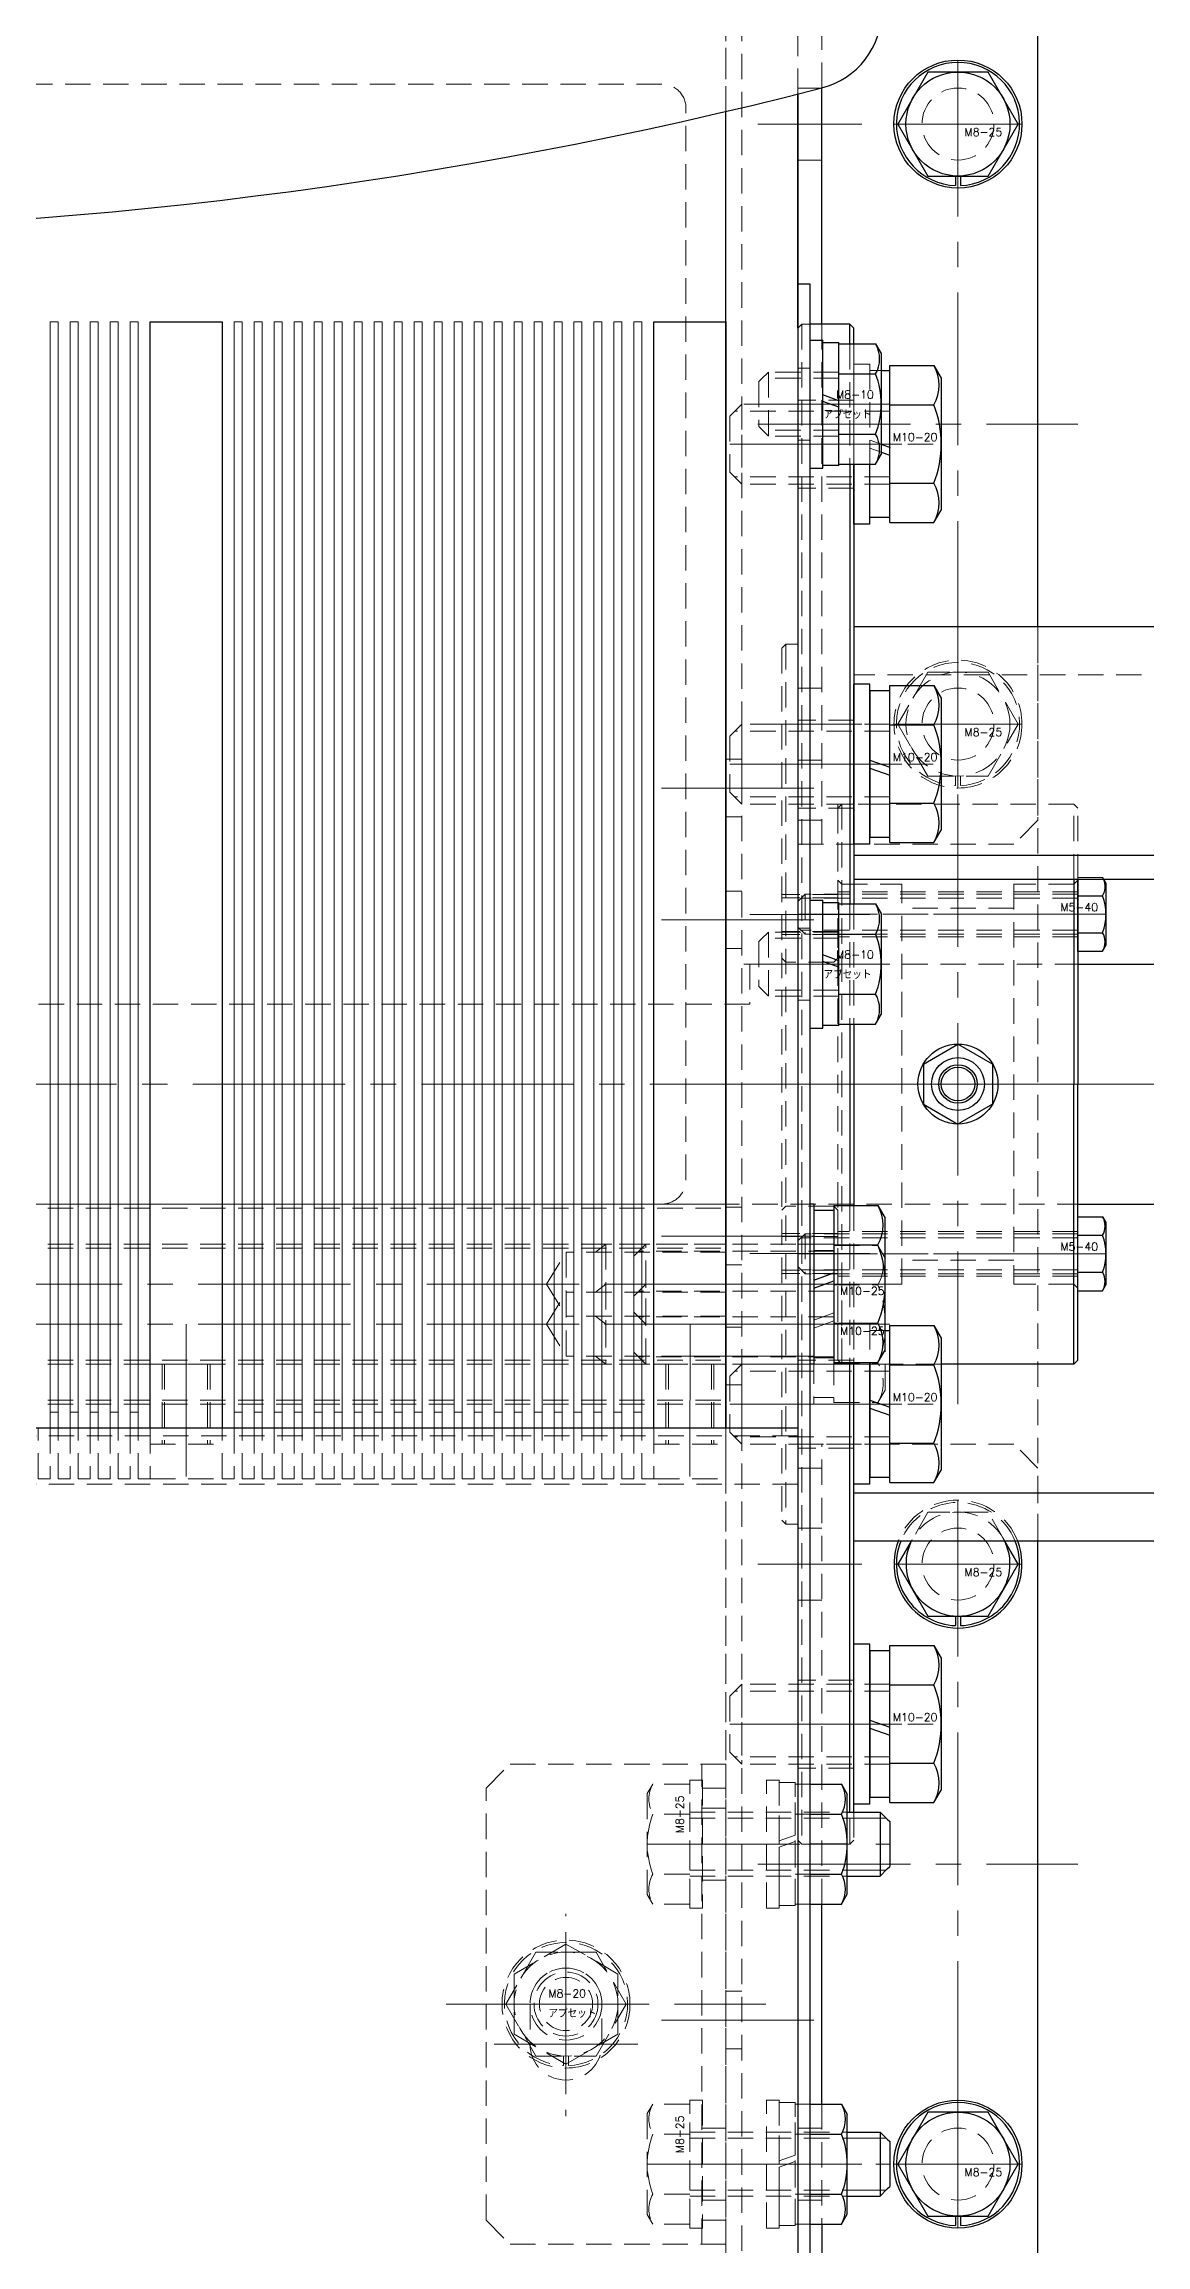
# Model space of a CAD drawing. Header units: millimetres. Extents: x 0 to 10987, y 0 to 7892.
# Drawn here: x 1498.6 to 1636.4, y 5698.7 to 5973.8 of the extents above; entities that cross this region are included whole.
import ezdxf

# ---------------------------------------------------------------- set-up
doc = ezdxf.new("R2010")
doc.units = ezdxf.units.MM
doc.linetypes.add('CENTER2', pattern=[28.575, 19.05, -3.175, 3.175, -3.175])
doc.linetypes.add('HIDDEN2', pattern=[4.7625, 3.175, -1.5875])
for name, color, linetype, lineweight in [('01_外形線', 7, 'Continuous', 25), ('02_細線', 5, 'Continuous', 13), ('03_かくれ線', 6, 'HIDDEN2', 13), ('04_中心線', 1, 'CENTER2', 9)]:
    doc.layers.add(name, color=color, linetype=linetype, lineweight=lineweight)
doc.styles.add('KSS_TXT', font='txt.shx', dxfattribs={"bigfont": 'extfont2.shx'})

msp = doc.modelspace()

# ---------------------------------------------------------------- linework, layer by layer
for p, q in [((1592.892, 5967.591), (1592.892, 5800.837)), ((1583.892, 5800.837), (1583.892, 5965.407))]:
    msp.add_line(p, q)
for centre, radius, start, end in [((1593.392, 5978.036), 10, 284.41177, 0), ((1453.392, 6522.835), 572.5, 255.58823, 284.41177)]:
    msp.add_arc(centre, radius, start, end)
at = {"layer": '01_外形線'}
for p, q in [((1622.892, 5900.988), (1622.892, 5975.835)), ((1609.139, 5970.335), (1605.387, 5963.835)), ((1616.645, 5970.335), (1609.139, 5970.335)), ((1620.398, 5963.835), (1616.645, 5970.335)), ((1592.892, 5938.338), (1592.892, 5967.591)), ((1595.892, 5938.838), (1595.892, 5968.335)), ((1605.387, 5963.835), (1609.139, 5957.335)), ((1616.645, 5957.335), (1620.398, 5963.835)), ((1609.139, 5957.335), (1616.645, 5957.335)), ((1612.592, 5957.335), (1612.592, 5956.141)), ((1613.192, 5957.335), (1613.192, 5956.141)), ((1592.892, 5943.841), (1592.892, 5610.291)), ((1592.892, 5943.841), (1594.392, 5943.841)), ((1594.392, 5943.841), (1594.392, 5610.291)), ((1599.392, 5938.838), (1594.392, 5938.838)), ((1599.892, 5938.338), (1599.392, 5938.838)), ((1599.392, 5936.343), (1599.392, 5938.838)), ((1599.892, 5936.343), (1599.892, 5938.338)), ((1594.392, 5936.838), (1594.392, 5920.838)), ((1594.392, 5936.838), (1595.992, 5936.838)), ((1595.992, 5920.838), (1595.992, 5936.838)), ((1595.992, 5929.966), (1595.992, 5936.538)), ((1595.992, 5936.538), (1597.992, 5936.538)), ((1597.992, 5929.238), (1597.992, 5936.538)), ((1597.992, 5921.332), (1597.992, 5936.343)), ((1597.992, 5936.343), (1602.596, 5936.343)), ((1602.596, 5936.343), (1603.292, 5935.138)), ((1603.292, 5935.138), (1603.292, 5922.538)), ((1597.992, 5932.59), (1602.596, 5932.59)), ((1603.292, 5933.038), (1604.392, 5933.038)), ((1604.392, 5933.653), (1609.889, 5933.653)), ((1604.392, 5914.023), (1604.392, 5933.653)), ((1609.889, 5933.653), (1610.792, 5932.088)), ((1610.792, 5932.088), (1610.792, 5915.588)), ((1597.992, 5929.238), (1595.992, 5929.966)), ((1595.992, 5921.138), (1595.992, 5929.166)), ((1597.992, 5928.438), (1595.992, 5929.166)), ((1604.392, 5928.745), (1609.889, 5928.745)), ((1597.992, 5921.138), (1597.992, 5928.438)), ((1597.992, 5925.085), (1602.596, 5925.085)), ((1603.292, 5923.828), (1604.418, 5923.418)), ((1594.392, 5920.838), (1595.992, 5920.838)), ((1597.992, 5921.138), (1595.992, 5921.138)), ((1597.992, 5921.332), (1602.596, 5921.332)), ((1599.392, 5921.332), (1599.392, 5866.343)), ((1599.892, 5921.332), (1599.892, 5866.343)), ((1599.892, 5913.838), (1599.892, 5921.332)), ((1601.892, 5913.838), (1601.892, 5921.332)), ((1602.596, 5921.332), (1603.292, 5922.538)), ((1603.292, 5922.828), (1604.392, 5922.428)), ((1604.392, 5918.93), (1609.889, 5918.93)), ((1609.889, 5914.023), (1610.792, 5915.588)), ((1601.892, 5913.838), (1599.892, 5913.838)), ((1604.392, 5914.638), (1601.892, 5914.638)), ((1604.392, 5914.023), (1609.889, 5914.023)), ((1599.892, 5900.988), (1599.892, 5866.343)), ((1654.892, 5900.988), (1599.892, 5900.988)), ((1599.892, 5873.838), (1599.892, 5893.838)), ((1601.892, 5893.838), (1599.892, 5893.838)), ((1601.892, 5873.838), (1601.892, 5893.838)), ((1601.892, 5893.038), (1604.392, 5893.038)), ((1601.892, 5893.038), (1601.892, 5874.638)), ((1604.392, 5893.653), (1609.889, 5893.653)), ((1604.392, 5874.023), (1604.392, 5893.653)), ((1609.889, 5893.653), (1610.792, 5892.088)), ((1610.792, 5892.088), (1610.792, 5875.588)), ((1604.392, 5888.745), (1609.889, 5888.745)), ((1601.892, 5884.338), (1604.392, 5883.428)), ((1601.892, 5883.338), (1604.392, 5882.428)), ((1604.392, 5878.93), (1609.889, 5878.93)), ((1601.892, 5873.838), (1599.892, 5873.838)), ((1604.392, 5874.638), (1601.892, 5874.638)), ((1604.392, 5874.023), (1609.889, 5874.023)), ((1609.889, 5874.023), (1610.792, 5875.588)), ((1654.892, 5872.413), (1599.892, 5872.413)), ((1654.892, 5869.413), (1599.892, 5869.413)), ((1627.392, 5869.413), (1627.392, 5843.838)), ((1627.892, 5869.413), (1627.892, 5843.838)), ((1627.892, 5860.432), (1627.892, 5869.413)), ((1631.125, 5869.413), (1631.392, 5868.951)), ((1631.392, 5868.951), (1631.392, 5861.151)), ((1594.392, 5866.838), (1594.392, 5850.838)), ((1594.392, 5866.838), (1595.992, 5866.838)), ((1595.992, 5850.838), (1595.992, 5866.838)), ((1595.992, 5859.966), (1595.992, 5866.538)), ((1595.992, 5866.538), (1597.992, 5866.538)), ((1597.992, 5859.238), (1597.992, 5866.538)), ((1597.992, 5851.332), (1597.992, 5866.343)), ((1597.992, 5866.343), (1602.596, 5866.343)), ((1602.596, 5866.343), (1603.292, 5865.138)), ((1627.892, 5867.36), (1630.977, 5867.36)), ((1603.292, 5865.138), (1603.292, 5852.538)), ((1627.892, 5862.741), (1630.977, 5862.741)), ((1597.992, 5859.238), (1595.992, 5859.966)), ((1597.992, 5862.59), (1602.596, 5862.59)), ((1627.892, 5860.432), (1630.977, 5860.432)), ((1630.977, 5860.432), (1631.392, 5861.151)), ((1595.992, 5851.138), (1595.992, 5859.166)), ((1597.992, 5858.438), (1595.992, 5859.166)), ((1597.992, 5851.138), (1597.992, 5858.438)), ((1627.892, 5858.838), (1639.892, 5858.838)), ((1597.992, 5855.085), (1602.596, 5855.085)), ((1602.596, 5851.332), (1603.292, 5852.538)), ((1594.392, 5850.838), (1595.992, 5850.838)), ((1597.992, 5851.138), (1595.992, 5851.138)), ((1597.992, 5851.332), (1602.596, 5851.332)), ((1599.392, 5851.332), (1599.392, 5828.653)), ((1599.892, 5851.332), (1599.892, 5828.653)), ((1599.892, 5851.332), (1599.892, 5828.653)), ((1608.562, 5846.338), (1612.892, 5848.838)), ((1608.562, 5846.338), (1608.562, 5841.338)), ((1617.222, 5846.338), (1612.892, 5848.838)), ((1617.222, 5846.338), (1617.222, 5841.338)), ((1627.392, 5808.838), (1627.392, 5843.838)), ((1627.892, 5809.338), (1627.892, 5843.838)), ((1608.562, 5841.338), (1612.892, 5838.838)), ((1617.222, 5841.338), (1612.892, 5838.838)), ((1594.892, 5828.838), (1594.392, 5828.838)), ((1594.892, 5828.838), (1594.892, 5808.838)), ((1597.392, 5828.038), (1594.892, 5828.038)), ((1597.392, 5828.653), (1602.889, 5828.653)), ((1597.392, 5828.653), (1597.392, 5809.023)), ((1602.889, 5828.653), (1603.792, 5827.088)), ((1603.792, 5810.588), (1603.792, 5827.088)), ((1627.892, 5828.838), (1639.892, 5828.838)), ((1627.892, 5827.243), (1630.977, 5827.243)), ((1627.892, 5818.006), (1627.892, 5827.243)), ((1630.977, 5827.243), (1631.392, 5826.524)), ((1627.892, 5824.934), (1630.977, 5824.934)), ((1631.392, 5826.524), (1631.392, 5818.724)), ((1597.392, 5823.745), (1602.889, 5823.745)), ((1594.892, 5819.338), (1597.392, 5820.248)), ((1594.892, 5818.338), (1597.392, 5819.248)), ((1627.892, 5820.315), (1630.977, 5820.315)), ((1630.977, 5818.006), (1631.392, 5818.724)), ((1627.892, 5818.006), (1630.977, 5818.006)), ((1597.392, 5813.93), (1602.889, 5813.93)), ((1604.392, 5813.653), (1609.889, 5813.653)), ((1604.392, 5794.023), (1604.392, 5813.653)), ((1609.889, 5813.653), (1610.792, 5812.088)), ((1602.889, 5809.023), (1603.792, 5810.588)), ((1603.792, 5813.038), (1604.392, 5813.038)), ((1610.792, 5812.088), (1610.792, 5795.588)), ((1594.892, 5808.838), (1594.392, 5808.838)), ((1594.892, 5809.638), (1597.392, 5809.638)), ((1597.392, 5809.023), (1602.889, 5809.023)), ((1599.392, 5752.838), (1599.392, 5809.023)), ((1599.892, 5786.688), (1599.892, 5809.023)), ((1599.892, 5752.838), (1599.892, 5809.023)), ((1599.892, 5793.838), (1599.892, 5809.023)), ((1601.892, 5809.023), (1601.892, 5794.638)), ((1601.892, 5793.838), (1601.892, 5809.023)), ((1604.392, 5808.745), (1609.889, 5808.745)), ((1627.392, 5808.838), (1610.792, 5808.838)), ((1627.392, 5808.838), (1627.892, 5809.338)), ((1601.892, 5804.338), (1604.392, 5803.428)), ((1601.892, 5803.338), (1604.392, 5802.428)), ((1592.892, 5800.837), (1313.892, 5800.837)), ((1604.392, 5798.93), (1609.889, 5798.93)), ((1604.392, 5794.638), (1601.892, 5794.638)), ((1604.392, 5794.023), (1609.889, 5794.023)), ((1609.889, 5794.023), (1610.792, 5795.588)), ((1601.892, 5793.838), (1599.892, 5793.838)), ((1654.892, 5792.688), (1599.892, 5792.688)), ((1654.892, 5786.688), (1599.892, 5786.688)), ((1607.038, 5786.695), (1605.387, 5783.835)), ((1620.398, 5783.835), (1618.751, 5786.688)), ((1605.387, 5783.835), (1609.139, 5777.335)), ((1616.645, 5777.335), (1620.398, 5783.835)), ((1609.139, 5777.335), (1616.645, 5777.335)), ((1612.592, 5777.335), (1612.592, 5776.141)), ((1613.192, 5777.335), (1613.192, 5776.141)), ((1599.892, 5753.838), (1599.892, 5773.838)), ((1601.892, 5773.838), (1599.892, 5773.838)), ((1601.892, 5753.838), (1601.892, 5773.838)), ((1601.892, 5773.038), (1604.392, 5773.038)), ((1601.892, 5773.038), (1601.892, 5754.638)), ((1604.392, 5773.653), (1609.889, 5773.653)), ((1604.392, 5754.023), (1604.392, 5773.653)), ((1609.889, 5773.653), (1610.792, 5772.088)), ((1610.792, 5772.088), (1610.792, 5755.588)), ((1604.392, 5768.745), (1609.889, 5768.745)), ((1601.892, 5764.338), (1604.392, 5763.428)), ((1601.892, 5763.338), (1604.392, 5762.428)), ((1604.392, 5758.93), (1609.889, 5758.93)), ((1594.452, 5756.343), (1598.327, 5756.343)), ((1598.327, 5756.343), (1599.052, 5755.088)), ((1609.889, 5754.023), (1610.792, 5755.588)), ((1599.052, 5742.588), (1599.052, 5755.088)), ((1599.052, 5752.838), (1603.152, 5752.838)), ((1601.892, 5753.838), (1599.892, 5753.838)), ((1604.392, 5754.638), (1601.892, 5754.638)), ((1603.152, 5752.838), (1603.152, 5744.838)), ((1603.152, 5752.838), (1604.052, 5751.938)), ((1604.392, 5754.023), (1609.889, 5754.023)), ((1594.452, 5752.59), (1598.327, 5752.59)), ((1604.052, 5751.938), (1604.352, 5751.638)), ((1604.352, 5751.638), (1604.352, 5746.038)), ((1599.052, 5748.838), (1594.392, 5748.838)), ((1594.452, 5745.085), (1598.327, 5745.085)), ((1599.052, 5744.838), (1603.152, 5744.838)), ((1603.152, 5744.838), (1604.052, 5745.738)), ((1604.052, 5745.738), (1604.352, 5746.038)), ((1598.327, 5741.332), (1599.052, 5742.588)), ((1594.452, 5741.332), (1598.327, 5741.332)), ((1595.892, 5716.343), (1595.892, 5741.332)), ((1594.452, 5716.343), (1598.327, 5716.343)), ((1598.327, 5716.343), (1599.052, 5715.088)), ((1599.052, 5702.588), (1599.052, 5715.088)), ((1609.139, 5715.335), (1605.387, 5708.835)), ((1616.645, 5715.335), (1609.139, 5715.335)), ((1620.398, 5708.835), (1616.645, 5715.335)), ((1594.452, 5712.59), (1598.327, 5712.59)), ((1599.052, 5712.838), (1603.152, 5712.838)), ((1603.152, 5712.838), (1603.152, 5704.838)), ((1603.152, 5712.838), (1604.052, 5711.938)), ((1604.052, 5711.938), (1604.352, 5711.638)), ((1604.352, 5711.638), (1604.352, 5706.038)), ((1605.387, 5708.835), (1609.139, 5702.335)), ((1616.645, 5702.335), (1620.398, 5708.835)), ((1604.052, 5705.738), (1604.352, 5706.038)), ((1594.452, 5705.085), (1598.327, 5705.085)), ((1599.052, 5704.838), (1603.152, 5704.838)), ((1603.152, 5704.838), (1604.052, 5705.738)), ((1594.452, 5701.332), (1598.327, 5701.332)), ((1595.892, 5701.332), (1595.892, 5696.835)), ((1598.327, 5701.332), (1599.052, 5702.588)), ((1609.139, 5702.335), (1616.645, 5702.335)), ((1612.592, 5702.335), (1612.592, 5701.141)), ((1613.192, 5702.335), (1613.192, 5701.141))]:
    msp.add_line(p, q, dxfattribs=at)
at = {"layer": '01_外形線', "lineweight": 0}
for p, q in [((1574.892, 5800.837), (1574.892, 5883.838)), ((1499.392, 5802.838), (1500.392, 5802.838)), ((1501.892, 5802.838), (1502.892, 5802.838)), ((1504.392, 5802.838), (1505.392, 5802.838)), ((1506.892, 5802.838), (1507.892, 5802.838)), ((1509.392, 5802.838), (1510.392, 5802.838)), ((1522.392, 5802.838), (1523.392, 5802.838)), ((1524.892, 5802.838), (1525.892, 5802.838)), ((1527.392, 5802.838), (1528.392, 5802.838)), ((1529.892, 5802.838), (1530.892, 5802.838)), ((1532.392, 5802.838), (1533.392, 5802.838)), ((1534.892, 5802.838), (1535.892, 5802.838)), ((1537.392, 5802.838), (1538.392, 5802.838)), ((1539.892, 5802.838), (1540.892, 5802.838)), ((1542.392, 5802.838), (1543.392, 5802.838)), ((1544.892, 5802.838), (1545.892, 5802.838)), ((1547.392, 5802.838), (1548.392, 5802.838)), ((1549.892, 5802.838), (1550.892, 5802.838)), ((1552.392, 5802.838), (1553.392, 5802.838)), ((1554.892, 5802.838), (1555.892, 5802.838)), ((1557.392, 5802.838), (1558.392, 5802.838)), ((1559.892, 5802.838), (1560.892, 5802.838)), ((1562.392, 5802.838), (1563.392, 5802.838)), ((1564.892, 5802.838), (1565.892, 5802.838)), ((1567.392, 5802.838), (1568.392, 5802.838)), ((1569.892, 5802.838), (1570.892, 5802.838)), ((1572.392, 5802.838), (1573.392, 5802.838))]:
    msp.add_line(p, q, dxfattribs=at)
for points in [[(1500.392, 5800.837), (1500.392, 5939.107), (1499.392, 5939.107), (1499.392, 5800.837)], [(1502.892, 5800.837), (1502.892, 5939.107), (1501.892, 5939.107), (1501.892, 5800.837)], [(1505.392, 5800.837), (1505.392, 5939.107), (1504.392, 5939.107), (1504.392, 5800.837)], [(1507.892, 5800.837), (1507.892, 5939.107), (1506.892, 5939.107), (1506.892, 5800.837)], [(1510.392, 5800.837), (1510.392, 5939.107), (1509.392, 5939.107), (1509.392, 5800.837)], [(1523.392, 5800.837), (1523.392, 5939.107), (1522.392, 5939.107), (1522.392, 5800.837)], [(1525.892, 5800.837), (1525.892, 5939.107), (1524.892, 5939.107), (1524.892, 5800.837)], [(1528.392, 5800.837), (1528.392, 5939.107), (1527.392, 5939.107), (1527.392, 5800.837)], [(1530.892, 5800.837), (1530.892, 5939.107), (1529.892, 5939.107), (1529.892, 5800.837)], [(1533.392, 5800.837), (1533.392, 5939.107), (1532.392, 5939.107), (1532.392, 5800.837)], [(1535.892, 5800.837), (1535.892, 5939.107), (1534.892, 5939.107), (1534.892, 5800.837)], [(1538.392, 5800.837), (1538.392, 5939.107), (1537.392, 5939.107), (1537.392, 5800.837)], [(1540.892, 5800.837), (1540.892, 5939.107), (1539.892, 5939.107), (1539.892, 5800.837)], [(1543.392, 5800.837), (1543.392, 5939.107), (1542.392, 5939.107), (1542.392, 5800.837)], [(1545.892, 5800.837), (1545.892, 5939.107), (1544.892, 5939.107), (1544.892, 5800.837)], [(1548.392, 5800.837), (1548.392, 5939.107), (1547.392, 5939.107), (1547.392, 5800.837)], [(1550.892, 5800.837), (1550.892, 5939.107), (1549.892, 5939.107), (1549.892, 5800.837)], [(1553.392, 5800.837), (1553.392, 5939.107), (1552.392, 5939.107), (1552.392, 5800.837)], [(1555.892, 5800.837), (1555.892, 5939.107), (1554.892, 5939.107), (1554.892, 5800.837)], [(1558.392, 5800.837), (1558.392, 5939.107), (1557.392, 5939.107), (1557.392, 5800.837)], [(1560.892, 5800.837), (1560.892, 5939.107), (1559.892, 5939.107), (1559.892, 5800.837)], [(1563.392, 5800.837), (1563.392, 5939.107), (1562.392, 5939.107), (1562.392, 5800.837)], [(1565.892, 5800.837), (1565.892, 5939.107), (1564.892, 5939.107), (1564.892, 5800.837)], [(1568.392, 5800.837), (1568.392, 5939.107), (1567.392, 5939.107), (1567.392, 5800.837)], [(1570.892, 5800.837), (1570.892, 5939.107), (1569.892, 5939.107), (1569.892, 5800.837)], [(1573.392, 5800.837), (1573.392, 5939.107), (1572.392, 5939.107), (1572.392, 5800.837)]]:
    msp.add_lwpolyline(points, dxfattribs=at)
at = {"layer": '01_外形線'}
for points in [[(1511.892, 5800.837), (1511.892, 5939.107), (1520.892, 5939.107), (1520.892, 5800.837)], [(1574.892, 5800.837), (1574.892, 5939.107), (1583.892, 5939.107), (1583.892, 5800.837)], [(1602.805, 5693.835), (1619.892, 5693.835), (1622.892, 5696.835), (1622.892, 5786.688)]]:
    msp.add_lwpolyline(points, dxfattribs=at)
for centre, radius in [((1612.892, 5963.835), 8), ((1612.892, 5963.835), 6.5), ((1612.892, 5843.838), 5), ((1612.892, 5843.838), 3.3), ((1612.892, 5843.838), 2.4), ((1612.892, 5843.838), 2.1), ((1612.892, 5708.835), 8), ((1612.892, 5708.835), 6.5)]:
    msp.add_circle(centre, radius, dxfattribs=at)
for centre, radius, start, end in [((1612.892, 5963.835), 7.7, 272.23287, 267.76713), ((1599.346, 5934.467), 3.753, 330.00001, 29.99999), ((1592.827, 5928.838), 10.465, 338.98558, 21.01442), ((1605.639, 5931.199), 4.907, 330.00001, 29.99999), ((1597.013, 5923.838), 13.779, 339.136, 20.864), ((1599.346, 5923.208), 3.753, 330.00001, 29.99999), ((1605.639, 5916.476), 4.907, 330.00001, 29.99999), ((1605.639, 5891.199), 4.907, 330.00001, 29.99999), ((1597.013, 5883.838), 13.779, 339.136, 20.864), ((1605.639, 5876.476), 4.907, 330.00001, 29.99999), ((1628.977, 5868.515), 2.309, 330.00001, 22.87451), ((1599.346, 5864.467), 3.753, 330.00001, 29.99999), ((1624.759, 5865.051), 6.633, 339.62535, 20.37465), ((1628.977, 5861.587), 2.309, 330.00001, 29.99999), ((1592.827, 5858.838), 10.465, 338.98558, 21.01442), ((1599.346, 5853.208), 3.753, 330.00001, 29.99999), ((1598.639, 5826.199), 4.907, 330.00001, 29.99999), ((1628.977, 5826.089), 2.309, 330.00001, 29.99999), ((1624.759, 5822.624), 6.633, 339.62535, 20.37465), ((1590.013, 5818.838), 13.779, 339.136, 20.864), ((1628.977, 5819.16), 2.309, 330.00001, 29.99999), ((1598.639, 5811.476), 4.907, 330.00001, 29.99999), ((1605.639, 5811.199), 4.907, 330.00001, 29.99999), ((1597.013, 5803.838), 13.779, 339.136, 20.864), ((1605.639, 5796.476), 4.907, 330.00001, 29.99999), ((1612.892, 5783.835), 8, 159.10985, 20.89015), ((1612.892, 5783.835), 7.7, 158.2554, 267.76713), ((1612.892, 5783.835), 6.5, 153.96855, 25.962), ((1612.892, 5783.835), 7.7, 272.23287, 21.7446), ((1605.639, 5771.199), 4.907, 330.00001, 29.99999), ((1597.013, 5763.838), 13.779, 339.136, 20.864), ((1605.639, 5756.476), 4.907, 330.00001, 29.99999), ((1595.077, 5754.467), 3.753, 330.00001, 29.99999), ((1588.975, 5748.838), 10.077, 338.13461, 21.86539), ((1595.077, 5743.208), 3.753, 330.00001, 29.99999), ((1595.077, 5714.467), 3.753, 330.00001, 29.99999), ((1612.892, 5708.835), 7.7, 272.23287, 267.76713), ((1588.975, 5708.838), 10.077, 338.13461, 21.86539), ((1595.077, 5703.208), 3.753, 330.00001, 29.99999)]:
    msp.add_arc(centre, radius, start, end, dxfattribs=at)
at = {"layer": '02_細線'}
for p, q in [((1599.052, 5752.088), (1603.902, 5752.088)), ((1599.052, 5745.588), (1603.902, 5745.588)), ((1599.052, 5712.088), (1603.902, 5712.088)), ((1599.052, 5705.588), (1603.902, 5705.588))]:
    msp.add_line(p, q, dxfattribs=at)
at = {"layer": '03_かくれ線'}
for p, q in [((1583.892, 5640.835), (1583.892, 6008.835)), ((1585.892, 5640.835), (1585.892, 6008.835)), ((1595.892, 5968.335), (1595.892, 5978.835)), ((1612.892, 5971.335), (1612.892, 5956.335)), ((1592.892, 5968.335), (1595.892, 5968.335)), ((1592.892, 5959.335), (1595.892, 5959.335)), ((1593.392, 5938.838), (1592.892, 5938.338)), ((1592.892, 5938.338), (1592.892, 5873.835)), ((1592.892, 5938.338), (1592.892, 5749.338)), ((1593.392, 5938.838), (1593.392, 5748.838)), ((1593.392, 5938.838), (1594.392, 5938.838)), ((1595.892, 5938.838), (1595.892, 5873.835)), ((1599.392, 5936.343), (1599.392, 5921.332)), ((1599.892, 5936.343), (1599.892, 5921.332)), ((1588.292, 5931.938), (1587.992, 5931.638)), ((1587.992, 5931.638), (1587.992, 5926.038)), ((1589.192, 5932.838), (1588.292, 5931.938)), ((1597.992, 5932.088), (1588.442, 5932.088)), ((1589.192, 5932.838), (1589.192, 5924.838)), ((1597.992, 5932.838), (1589.192, 5932.838)), ((1592.892, 5933.338), (1594.392, 5933.338)), ((1601.892, 5933.838), (1599.892, 5933.838)), ((1599.892, 5921.332), (1599.892, 5933.838)), ((1601.892, 5933.838), (1601.892, 5921.332)), ((1603.292, 5933.038), (1601.892, 5933.038)), ((1585.892, 5928.838), (1584.392, 5927.338)), ((1604.392, 5928.838), (1585.892, 5928.838)), ((1585.892, 5928.838), (1585.892, 5918.838)), ((1599.892, 5929.338), (1592.892, 5929.338)), ((1584.392, 5927.338), (1584.392, 5920.338)), ((1604.392, 5927.938), (1584.992, 5927.938)), ((1588.292, 5925.738), (1587.992, 5926.038)), ((1589.192, 5924.838), (1588.292, 5925.738)), ((1597.992, 5925.588), (1588.442, 5925.588)), ((1597.992, 5924.838), (1589.192, 5924.838)), ((1592.892, 5924.338), (1594.392, 5924.338)), ((1601.892, 5923.338), (1603.292, 5922.828)), ((1601.918, 5924.328), (1603.292, 5923.828)), ((1585.892, 5918.838), (1584.392, 5920.338)), ((1604.392, 5919.738), (1584.992, 5919.738)), ((1604.392, 5918.838), (1585.892, 5918.838)), ((1599.892, 5918.338), (1592.892, 5918.338)), ((1590.892, 5898.338), (1591.392, 5898.838)), ((1592.892, 5898.838), (1591.392, 5898.838)), ((1591.392, 5898.838), (1591.392, 5788.838)), ((1590.892, 5898.338), (1590.892, 5789.338)), ((1612.892, 5896.335), (1612.892, 5881.335)), ((1592.892, 5893.335), (1595.892, 5893.335)), ((1654.892, 5894.988), (1599.892, 5894.988)), ((1609.139, 5895.335), (1605.387, 5888.835)), ((1616.645, 5895.335), (1609.139, 5895.335)), ((1612.892, 5883.235), (1612.892, 5894.435)), ((1620.398, 5888.835), (1616.645, 5895.335)), ((1585.892, 5888.838), (1584.392, 5887.338)), ((1604.392, 5887.938), (1584.992, 5887.938)), ((1604.392, 5888.838), (1585.892, 5888.838)), ((1585.892, 5888.838), (1585.892, 5878.838)), ((1599.892, 5889.338), (1592.892, 5889.338)), ((1605.387, 5888.835), (1609.139, 5882.335)), ((1616.645, 5882.335), (1620.398, 5888.835)), ((1584.392, 5887.338), (1584.392, 5880.338)), ((1585.892, 5884.435), (1583.892, 5884.435)), ((1592.892, 5884.335), (1595.892, 5884.335)), ((1609.139, 5882.335), (1616.645, 5882.335)), ((1612.592, 5882.335), (1612.592, 5881.141)), ((1613.192, 5882.335), (1613.192, 5881.141)), ((1585.892, 5878.838), (1584.392, 5880.338)), ((1604.392, 5879.738), (1584.992, 5879.738)), ((1585.892, 5877.235), (1583.892, 5877.235)), ((1604.392, 5878.838), (1585.892, 5878.838)), ((1599.892, 5878.338), (1592.892, 5878.338)), ((1592.892, 5876.835), (1595.892, 5876.835)), ((1598.392, 5878.838), (1597.892, 5878.338)), ((1597.892, 5878.838), (1597.892, 5859.588)), ((1597.892, 5878.838), (1599.892, 5878.838)), ((1597.892, 5878.338), (1597.892, 5843.838)), ((1627.392, 5878.838), (1598.392, 5878.838)), ((1598.392, 5878.838), (1598.392, 5843.838)), ((1627.392, 5878.838), (1627.892, 5878.338)), ((1627.392, 5869.413), (1627.392, 5878.838)), ((1627.892, 5869.413), (1627.892, 5878.338)), ((1598.392, 5868.838), (1597.892, 5869.338)), ((1598.392, 5868.838), (1605.892, 5868.838)), ((1605.892, 5818.838), (1605.892, 5868.838)), ((1619.892, 5868.838), (1619.892, 5818.838)), ((1627.392, 5868.838), (1619.892, 5868.838)), ((1627.892, 5869.338), (1627.392, 5868.838)), ((1627.892, 5869.67), (1630.977, 5869.67)), ((1630.977, 5869.67), (1631.125, 5869.413)), ((1585.892, 5867.965), (1583.892, 5867.965)), ((1597.892, 5867.515), (1590.892, 5867.515)), ((1597.892, 5867.115), (1590.892, 5867.115)), ((1593.792, 5867.551), (1592.892, 5866.651)), ((1592.892, 5866.651), (1592.892, 5863.451)), ((1627.892, 5867.051), (1593.292, 5867.051)), ((1593.792, 5867.551), (1593.792, 5862.551)), ((1627.892, 5867.551), (1593.792, 5867.551)), ((1627.892, 5867.851), (1597.892, 5867.851)), ((1599.392, 5866.343), (1599.392, 5851.332)), ((1599.892, 5866.343), (1599.892, 5851.332)), ((1599.892, 5866.343), (1599.892, 5851.332)), ((1619.892, 5865.838), (1605.892, 5865.838)), ((1589.192, 5862.838), (1588.292, 5861.938)), ((1589.192, 5862.838), (1589.192, 5854.838)), ((1597.992, 5862.838), (1589.192, 5862.838)), ((1597.892, 5862.915), (1590.892, 5862.915)), ((1593.792, 5862.551), (1592.892, 5863.451)), ((1592.892, 5863.338), (1594.392, 5863.338)), ((1627.892, 5863.051), (1593.292, 5863.051)), ((1585.892, 5860.765), (1583.892, 5860.765)), ((1588.292, 5861.938), (1587.992, 5861.638)), ((1587.992, 5861.638), (1587.992, 5856.038)), ((1597.992, 5862.088), (1588.442, 5862.088)), ((1597.892, 5862.515), (1590.892, 5862.515)), ((1627.892, 5862.551), (1593.792, 5862.551)), ((1627.892, 5862.251), (1597.892, 5862.251)), ((1586.892, 5858.838), (1627.892, 5858.838)), ((1586.892, 5858.838), (1586.892, 5853.838)), ((1591.392, 5859.088), (1590.892, 5859.588)), ((1597.392, 5859.088), (1591.392, 5859.088)), ((1597.892, 5859.588), (1597.392, 5859.088)), ((1588.292, 5855.738), (1587.992, 5856.038)), ((1589.192, 5854.838), (1588.292, 5855.738)), ((1597.992, 5855.588), (1588.442, 5855.588)), ((1597.992, 5854.838), (1589.192, 5854.838)), ((1278.892, 5853.838), (1586.892, 5853.838)), ((1592.892, 5854.338), (1594.392, 5854.338)), ((1597.892, 5809.338), (1597.892, 5843.838)), ((1598.392, 5808.838), (1598.392, 5843.838)), ((1320.892, 5828.838), (1572.892, 5828.838)), ((1322.892, 5828.838), (1583.892, 5828.838)), ((1322.892, 5828.338), (1583.892, 5828.338)), ((1572.892, 5828.838), (1627.892, 5828.838)), ((1583.892, 5808.838), (1583.892, 5828.838)), ((1585.892, 5828.435), (1583.892, 5828.435)), ((1591.392, 5828.588), (1590.892, 5828.088)), ((1597.392, 5828.588), (1591.392, 5828.588)), ((1592.892, 5828.838), (1592.892, 5808.838)), ((1592.892, 5828.838), (1594.392, 5828.838)), ((1597.892, 5828.088), (1597.392, 5828.588)), ((1597.892, 5828.088), (1597.892, 5808.838)), ((1599.392, 5828.653), (1599.392, 5809.023)), ((1599.892, 5828.653), (1599.892, 5809.023)), ((1599.892, 5828.653), (1599.892, 5809.023)), ((1597.892, 5825.161), (1590.892, 5825.161)), ((1597.892, 5824.761), (1590.892, 5824.761)), ((1593.792, 5825.124), (1592.892, 5824.224)), ((1592.892, 5824.224), (1592.892, 5821.024)), ((1627.892, 5824.624), (1593.292, 5824.624)), ((1593.792, 5825.124), (1593.792, 5820.124)), ((1627.892, 5825.124), (1593.792, 5825.124)), ((1627.892, 5825.424), (1597.892, 5825.424)), ((1322.892, 5823.838), (1583.892, 5823.838)), ((1322.892, 5823.338), (1583.892, 5823.338)), ((1561.442, 5818.838), (1563.896, 5822.838)), ((1583.892, 5822.838), (1563.896, 5822.838)), ((1563.896, 5822.838), (1563.896, 5818.838)), ((1568.892, 5823.838), (1567.593, 5822.838)), ((1583.892, 5823.838), (1568.892, 5823.838)), ((1568.892, 5823.838), (1568.892, 5813.838)), ((1573.892, 5823.838), (1572.392, 5822.338)), ((1572.392, 5815.338), (1572.392, 5822.338)), ((1597.392, 5822.938), (1572.992, 5822.938)), ((1597.392, 5823.838), (1573.892, 5823.838)), ((1573.892, 5813.838), (1573.892, 5823.838)), ((1583.892, 5803.838), (1583.892, 5823.838)), ((1592.892, 5823.838), (1592.892, 5803.838)), ((1592.892, 5823.838), (1594.392, 5823.838)), ((1594.892, 5823.838), (1594.392, 5823.838)), ((1594.892, 5823.838), (1594.892, 5803.838)), ((1597.392, 5823.038), (1594.892, 5823.038)), ((1597.392, 5823.653), (1602.889, 5823.653)), ((1597.392, 5823.653), (1597.392, 5804.023)), ((1602.889, 5823.653), (1603.792, 5822.088)), ((1603.792, 5805.588), (1603.792, 5822.088)), ((1619.892, 5821.838), (1605.892, 5821.838)), ((1561.442, 5818.838), (1563.896, 5814.838)), ((1563.896, 5814.838), (1563.896, 5818.838)), ((1568.892, 5818.838), (1567.593, 5817.838)), ((1583.892, 5818.838), (1568.892, 5818.838)), ((1568.892, 5818.838), (1568.892, 5808.838)), ((1573.892, 5818.838), (1572.392, 5817.338)), ((1597.392, 5818.838), (1573.892, 5818.838)), ((1573.892, 5808.838), (1573.892, 5818.838)), ((1585.892, 5821.235), (1583.892, 5821.235)), ((1597.892, 5820.561), (1590.892, 5820.561)), ((1597.892, 5820.161), (1590.892, 5820.161)), ((1593.792, 5820.124), (1592.892, 5821.024)), ((1627.892, 5820.624), (1593.292, 5820.624)), ((1627.892, 5820.124), (1593.792, 5820.124)), ((1597.392, 5818.745), (1602.889, 5818.745)), ((1627.892, 5819.824), (1597.892, 5819.824)), ((1598.392, 5818.838), (1605.892, 5818.838)), ((1627.392, 5818.838), (1619.892, 5818.838)), ((1627.892, 5818.338), (1627.392, 5818.838)), ((1561.442, 5813.838), (1563.896, 5817.838)), ((1583.892, 5817.838), (1563.896, 5817.838)), ((1563.896, 5817.838), (1563.896, 5813.838)), ((1572.392, 5810.338), (1572.392, 5817.338)), ((1597.392, 5817.938), (1572.992, 5817.938)), ((1561.442, 5813.838), (1563.896, 5809.838)), ((1583.892, 5814.838), (1563.896, 5814.838)), ((1563.896, 5809.838), (1563.896, 5813.838)), ((1568.892, 5813.838), (1567.593, 5814.838)), ((1583.892, 5813.838), (1568.892, 5813.838)), ((1573.892, 5813.838), (1572.392, 5815.338)), ((1597.392, 5814.738), (1572.992, 5814.738)), ((1597.392, 5813.838), (1573.892, 5813.838)), ((1585.892, 5813.435), (1583.892, 5813.435)), ((1594.892, 5814.338), (1597.392, 5815.248)), ((1594.892, 5813.338), (1597.392, 5814.248)), ((1601.892, 5813.838), (1599.892, 5813.838)), ((1599.892, 5813.838), (1599.892, 5809.023)), ((1601.892, 5813.838), (1601.892, 5809.023)), ((1601.892, 5813.038), (1603.792, 5813.038)), ((1322.892, 5809.338), (1583.892, 5809.338)), ((1322.892, 5808.838), (1583.892, 5808.838)), ((1583.892, 5809.838), (1563.896, 5809.838)), ((1568.892, 5808.838), (1567.593, 5809.838)), ((1583.892, 5808.838), (1568.892, 5808.838)), ((1573.892, 5808.838), (1572.392, 5810.338)), ((1597.392, 5809.738), (1572.992, 5809.738)), ((1597.392, 5808.838), (1573.892, 5808.838)), ((1585.892, 5808.838), (1584.392, 5807.338)), ((1604.392, 5807.938), (1584.992, 5807.938)), ((1604.392, 5808.838), (1585.892, 5808.838)), ((1585.892, 5808.838), (1585.892, 5798.838)), ((1599.892, 5809.338), (1592.892, 5809.338)), ((1592.892, 5808.838), (1594.392, 5808.838)), ((1597.392, 5808.93), (1602.889, 5808.93)), ((1598.392, 5808.838), (1597.892, 5809.338)), ((1597.892, 5808.838), (1599.892, 5808.838)), ((1610.792, 5808.838), (1598.392, 5808.838)), ((1585.892, 5806.235), (1583.892, 5806.235)), ((1584.392, 5807.338), (1584.392, 5800.338)), ((1602.889, 5804.023), (1603.792, 5805.588)), ((1322.892, 5804.338), (1583.892, 5804.338)), ((1322.892, 5803.838), (1583.892, 5803.838)), ((1592.892, 5803.838), (1594.392, 5803.838)), ((1594.892, 5803.838), (1594.392, 5803.838)), ((1594.892, 5804.638), (1597.392, 5804.638)), ((1597.392, 5804.023), (1602.889, 5804.023)), ((1592.892, 5799.873), (1313.892, 5799.873)), ((1585.892, 5798.838), (1584.392, 5800.338)), ((1604.392, 5799.738), (1584.992, 5799.738)), ((1604.392, 5798.838), (1585.892, 5798.838)), ((1592.892, 5798.835), (1619.892, 5798.835)), ((1592.892, 5693.835), (1592.892, 5798.835)), ((1599.892, 5798.338), (1592.892, 5798.338)), ((1595.892, 5741.332), (1595.892, 5798.835)), ((1622.892, 5795.835), (1619.892, 5798.835)), ((1592.892, 5795.835), (1595.892, 5795.835)), ((1622.892, 5786.688), (1622.892, 5795.835)), ((1592.892, 5793.838), (1313.892, 5793.838)), ((1592.892, 5663.838), (1592.892, 5793.838)), ((1612.892, 5791.335), (1612.892, 5776.335)), ((1590.892, 5789.338), (1591.392, 5788.838)), ((1591.392, 5788.838), (1592.892, 5788.838)), ((1609.139, 5790.335), (1607.036, 5786.656)), ((1616.645, 5790.335), (1609.139, 5790.335)), ((1618.733, 5786.688), (1616.645, 5790.335)), ((1592.892, 5788.335), (1595.892, 5788.335)), ((1592.892, 5779.335), (1595.892, 5779.335)), ((1599.892, 5769.338), (1592.892, 5769.338)), ((1585.892, 5768.838), (1584.392, 5767.338)), ((1584.392, 5767.338), (1584.392, 5760.338)), ((1604.392, 5767.938), (1584.992, 5767.938)), ((1604.392, 5768.838), (1585.892, 5768.838)), ((1585.892, 5768.838), (1585.892, 5758.838)), ((1553.892, 5755.838), (1556.892, 5758.838)), ((1556.892, 5758.838), (1583.892, 5758.838)), ((1580.892, 5698.838), (1580.892, 5758.838)), ((1583.892, 5698.838), (1583.892, 5758.838)), ((1585.892, 5758.838), (1584.392, 5760.338)), ((1604.392, 5759.738), (1584.992, 5759.738)), ((1604.392, 5758.838), (1585.892, 5758.838)), ((1599.892, 5758.338), (1592.892, 5758.338)), ((1553.892, 5701.838), (1553.892, 5755.838)), ((1574.748, 5756.343), (1574.052, 5755.138)), ((1579.352, 5756.343), (1574.748, 5756.343)), ((1579.352, 5740.838), (1579.352, 5756.838)), ((1580.952, 5756.838), (1579.352, 5756.838)), ((1579.352, 5741.332), (1579.352, 5756.343)), ((1580.892, 5755.838), (1583.892, 5755.838)), ((1580.952, 5756.838), (1580.952, 5740.838)), ((1588.952, 5740.838), (1588.952, 5756.838)), ((1590.552, 5756.838), (1588.952, 5756.838)), ((1590.552, 5756.838), (1590.552, 5740.838)), ((1590.552, 5749.238), (1590.552, 5756.538)), ((1592.552, 5756.538), (1590.552, 5756.538)), ((1592.552, 5749.966), (1592.552, 5756.538)), ((1592.552, 5741.332), (1592.552, 5756.343)), ((1592.552, 5756.343), (1594.452, 5756.343)), ((1574.052, 5755.138), (1574.052, 5742.538)), ((1579.352, 5752.838), (1599.052, 5752.838)), ((1580.892, 5753.338), (1583.892, 5753.338)), ((1579.352, 5752.59), (1574.748, 5752.59)), ((1579.352, 5752.088), (1599.052, 5752.088)), ((1590.552, 5749.238), (1592.552, 5749.966)), ((1592.552, 5752.59), (1594.452, 5752.59)), ((1590.552, 5748.438), (1592.552, 5749.166)), ((1590.552, 5741.138), (1590.552, 5748.438)), ((1592.552, 5741.138), (1592.552, 5749.166)), ((1593.392, 5748.838), (1592.892, 5749.338)), ((1593.392, 5748.838), (1594.392, 5748.838)), ((1599.392, 5748.838), (1599.052, 5748.838)), ((1579.352, 5745.085), (1574.748, 5745.085)), ((1579.352, 5745.588), (1599.052, 5745.588)), ((1579.352, 5744.838), (1599.052, 5744.838)), ((1592.552, 5745.085), (1594.452, 5745.085)), ((1574.748, 5741.332), (1574.052, 5742.538)), ((1580.892, 5744.338), (1583.892, 5744.338)), ((1579.352, 5741.332), (1574.748, 5741.332)), ((1580.952, 5740.838), (1579.352, 5740.838)), ((1590.552, 5740.838), (1588.952, 5740.838)), ((1590.552, 5741.138), (1592.552, 5741.138)), ((1592.552, 5741.332), (1594.452, 5741.332)), ((1563.892, 5736.343), (1557.392, 5732.59)), ((1570.392, 5732.59), (1563.892, 5736.343)), ((1563.892, 5736.338), (1563.892, 5721.338)), ((1560.139, 5735.338), (1556.387, 5728.838)), ((1567.645, 5735.338), (1560.139, 5735.338)), ((1563.892, 5723.238), (1563.892, 5734.438)), ((1571.398, 5728.838), (1567.645, 5735.338)), ((1557.392, 5732.59), (1557.392, 5725.085)), ((1570.392, 5725.085), (1570.392, 5732.59)), ((1556.387, 5728.838), (1560.139, 5722.338)), ((1556.392, 5728.838), (1571.392, 5728.838)), ((1567.645, 5722.338), (1571.398, 5728.838)), ((1585.892, 5730.435), (1583.892, 5730.435)), ((1557.392, 5725.085), (1563.892, 5721.332)), ((1563.892, 5721.332), (1570.392, 5725.085)), ((1585.892, 5723.235), (1583.892, 5723.235)), ((1560.139, 5722.338), (1567.645, 5722.338)), ((1563.592, 5722.338), (1563.592, 5721.143)), ((1564.192, 5722.338), (1564.192, 5721.143)), ((1574.748, 5716.343), (1574.052, 5715.138)), ((1574.052, 5715.138), (1574.052, 5702.538)), ((1579.352, 5716.343), (1574.748, 5716.343)), ((1579.352, 5700.838), (1579.352, 5716.838)), ((1580.952, 5716.838), (1579.352, 5716.838)), ((1579.352, 5701.332), (1579.352, 5716.343)), ((1580.952, 5716.838), (1580.952, 5700.838)), ((1588.952, 5700.838), (1588.952, 5716.838)), ((1590.552, 5716.838), (1588.952, 5716.838)), ((1590.552, 5716.838), (1590.552, 5700.838)), ((1590.552, 5709.238), (1590.552, 5716.538)), ((1592.552, 5716.538), (1590.552, 5716.538)), ((1592.552, 5709.966), (1592.552, 5716.538)), ((1592.552, 5701.332), (1592.552, 5716.343)), ((1592.552, 5716.343), (1594.452, 5716.343)), ((1612.892, 5716.335), (1612.892, 5701.335)), ((1579.352, 5712.59), (1574.748, 5712.59)), ((1579.352, 5712.838), (1599.052, 5712.838)), ((1579.352, 5712.088), (1599.052, 5712.088)), ((1580.892, 5713.338), (1583.892, 5713.338)), ((1592.552, 5712.59), (1594.452, 5712.59)), ((1592.892, 5713.335), (1595.892, 5713.335)), ((1590.552, 5709.238), (1592.552, 5709.966)), ((1590.552, 5708.438), (1592.552, 5709.166)), ((1592.552, 5701.138), (1592.552, 5709.166)), ((1590.552, 5701.138), (1590.552, 5708.438)), ((1579.352, 5705.085), (1574.748, 5705.085)), ((1579.352, 5705.588), (1599.052, 5705.588)), ((1579.352, 5704.838), (1599.052, 5704.838)), ((1580.892, 5704.338), (1583.892, 5704.338)), ((1592.552, 5705.085), (1594.452, 5705.085)), ((1592.892, 5704.335), (1595.892, 5704.335)), ((1553.892, 5701.838), (1556.892, 5698.838)), ((1574.748, 5701.332), (1574.052, 5702.538)), ((1579.352, 5701.332), (1574.748, 5701.332)), ((1580.952, 5700.838), (1579.352, 5700.838)), ((1580.892, 5701.838), (1583.892, 5701.838)), ((1590.552, 5700.838), (1588.952, 5700.838)), ((1590.552, 5701.138), (1592.552, 5701.138)), ((1592.552, 5701.332), (1594.452, 5701.332)), ((1556.892, 5698.838), (1583.892, 5698.838))]:
    msp.add_line(p, q, dxfattribs=at)
at = {"layer": '03_かくれ線', "transparency": 33554559}
for p, q in [((1511.892, 5808.838), (1520.892, 5808.838)), ((1513.392, 5808.838), (1513.392, 5798.838)), ((1513.692, 5808.838), (1513.692, 5798.838)), ((1519.092, 5808.838), (1519.092, 5798.838)), ((1519.392, 5808.838), (1519.392, 5798.838)), ((1574.892, 5808.838), (1583.892, 5808.838)), ((1576.392, 5808.838), (1576.392, 5798.838)), ((1576.692, 5808.838), (1576.692, 5798.838)), ((1582.092, 5808.838), (1582.092, 5798.838)), ((1582.392, 5808.838), (1582.392, 5798.838)), ((1511.892, 5798.838), (1520.892, 5798.838)), ((1574.892, 5798.838), (1583.892, 5798.838))]:
    msp.add_line(p, q, dxfattribs=at)
at = {"layer": '03_かくれ線'}
for points in [[(1583.892, 5965.407), (1583.892, 6008.838), (1592.892, 6008.835), (1592.892, 5967.591)], [(1592.892, 5967.591), (1592.892, 5978.835), (1603.392, 5978.835)], [(1622.892, 5975.835), (1622.892, 5696.835)], [(1622.892, 5900.988), (1622.892, 5876.835), (1619.892, 5873.835), (1592.892, 5873.835)], [(1592.892, 5800.837), (1592.892, 5668.838), (1583.892, 5668.838), (1583.892, 5800.837)], [(1599.892, 5752.838), (1599.892, 5749.338), (1599.392, 5748.838), (1599.392, 5752.838)], [(1595.892, 5716.343), (1595.892, 5701.332)]]:
    msp.add_lwpolyline(points, dxfattribs=at)
for points in [[(1578.892, 5831.835), (1578.892, 5965.835, 0.4142136), (1575.892, 5968.835), (1330.892, 5968.835, 0.4142136), (1327.892, 5965.835), (1327.892, 5831.835, 0.4142136), (1330.892, 5828.835), (1575.892, 5828.835, 0.4142136)], [(1568.392, 5728.838, 1), (1559.392, 5728.838), (1559.392, 5723.838, 1), (1568.392, 5723.838)]]:
    msp.add_lwpolyline(points, format="xyb", close=True, dxfattribs=at)
at = {"layer": '03_かくれ線', "transparency": 33554559}
for points in [[(1499.392, 5800.837), (1499.392, 5794.506), (1497.892, 5794.506), (1497.892, 5800.837)], [(1501.892, 5800.837), (1501.892, 5794.506), (1500.392, 5794.506), (1500.392, 5800.837)], [(1504.392, 5800.837), (1504.392, 5794.506), (1502.892, 5794.506), (1502.892, 5800.837)], [(1506.892, 5800.837), (1506.892, 5794.506), (1505.392, 5794.506), (1505.392, 5800.837)], [(1509.392, 5800.837), (1509.392, 5794.506), (1507.892, 5794.506), (1507.892, 5800.837)], [(1511.892, 5800.837), (1511.892, 5794.506), (1510.392, 5794.506), (1510.392, 5800.837)], [(1511.892, 5800.837), (1511.892, 5794.506), (1520.892, 5794.506), (1520.892, 5800.837)], [(1522.392, 5800.837), (1522.392, 5794.506), (1520.892, 5794.506), (1520.892, 5800.837)], [(1524.892, 5800.837), (1524.892, 5794.506), (1523.392, 5794.506), (1523.392, 5800.837)], [(1527.392, 5800.837), (1527.392, 5794.506), (1525.892, 5794.506), (1525.892, 5800.837)], [(1529.892, 5800.837), (1529.892, 5794.506), (1528.392, 5794.506), (1528.392, 5800.837)], [(1532.392, 5800.837), (1532.392, 5794.506), (1530.892, 5794.506), (1530.892, 5800.837)], [(1534.892, 5800.837), (1534.892, 5794.506), (1533.392, 5794.506), (1533.392, 5800.837)], [(1537.392, 5800.837), (1537.392, 5794.506), (1535.892, 5794.506), (1535.892, 5800.837)], [(1539.892, 5800.837), (1539.892, 5794.506), (1538.392, 5794.506), (1538.392, 5800.837)], [(1542.392, 5800.837), (1542.392, 5794.506), (1540.892, 5794.506), (1540.892, 5800.837)], [(1544.892, 5800.837), (1544.892, 5794.506), (1543.392, 5794.506), (1543.392, 5800.837)], [(1547.392, 5800.837), (1547.392, 5794.506), (1545.892, 5794.506), (1545.892, 5800.837)], [(1549.892, 5800.837), (1549.892, 5794.506), (1548.392, 5794.506), (1548.392, 5800.837)], [(1552.392, 5800.837), (1552.392, 5794.506), (1550.892, 5794.506), (1550.892, 5800.837)], [(1554.892, 5800.837), (1554.892, 5794.506), (1553.392, 5794.506), (1553.392, 5800.837)], [(1557.392, 5800.837), (1557.392, 5794.506), (1555.892, 5794.506), (1555.892, 5800.837)], [(1559.892, 5800.837), (1559.892, 5794.506), (1558.392, 5794.506), (1558.392, 5800.837)], [(1562.392, 5800.837), (1562.392, 5794.506), (1560.892, 5794.506), (1560.892, 5800.837)], [(1564.892, 5800.837), (1564.892, 5794.506), (1563.392, 5794.506), (1563.392, 5800.837)], [(1567.392, 5800.837), (1567.392, 5794.506), (1565.892, 5794.506), (1565.892, 5800.837)], [(1569.892, 5800.837), (1569.892, 5794.506), (1568.392, 5794.506), (1568.392, 5800.837)], [(1572.392, 5800.837), (1572.392, 5794.506), (1570.892, 5794.506), (1570.892, 5800.837)], [(1574.892, 5800.837), (1574.892, 5794.506), (1573.392, 5794.506), (1573.392, 5800.837)], [(1574.892, 5800.837), (1574.892, 5794.506), (1583.892, 5794.506), (1583.892, 5800.837)]]:
    msp.add_lwpolyline(points, dxfattribs=at)
at = {"layer": '03_かくれ線'}
for centre, radius in [((1612.892, 5963.835), 4.5), ((1612.892, 5963.835), 4.5), ((1612.892, 5888.835), 8), ((1612.892, 5888.835), 6.5), ((1612.892, 5888.835), 4.5), ((1612.892, 5888.835), 4.5), ((1612.892, 5843.838), 5), ((1612.892, 5783.835), 4.5), ((1612.892, 5783.835), 4.5), ((1563.892, 5728.838), 8), ((1563.892, 5728.838), 6.5), ((1563.892, 5728.838), 6.5), ((1563.892, 5728.838), 4.5), ((1563.892, 5728.838), 4), ((1563.892, 5728.838), 3.324), ((1612.892, 5708.835), 4.5), ((1612.892, 5708.835), 4.5)]:
    msp.add_circle(centre, radius, dxfattribs=at)
for centre, radius, start, end in [((1612.892, 5888.835), 7.7, 272.23287, 267.76713), ((1628.977, 5868.515), 2.309, 23.06682, 29.99999), ((1598.639, 5821.199), 4.907, 330.00001, 29.99999), ((1590.013, 5813.838), 13.779, 339.136, 20.864), ((1598.639, 5806.476), 4.907, 330.00001, 29.99999), ((1612.892, 5783.835), 8, 20.89015, 159.10985), ((1612.892, 5783.835), 7.7, 21.7446, 158.2554), ((1612.892, 5783.835), 6.5, 26.03145, 154.27894), ((1577.998, 5754.467), 3.753, 150.00001, 209.99999), ((1584.517, 5748.838), 10.465, 158.98558, 201.01442), ((1577.998, 5743.208), 3.753, 150.00001, 209.99999), ((1563.892, 5728.838), 7.7, 272.23287, 267.76713), ((1577.998, 5714.467), 3.753, 150.00001, 209.99999), ((1584.517, 5708.838), 10.465, 158.98558, 201.01442), ((1577.998, 5703.208), 3.753, 150.00001, 209.99999)]:
    msp.add_arc(centre, radius, start, end, dxfattribs=at)
at = {"layer": '04_中心線'}
for p, q in [((1612.892, 5971.835), (1612.892, 5955.835)), ((1612.892, 5971.335), (1612.892, 5881.335)), ((1612.892, 5971.335), (1612.892, 5881.335)), ((1612.892, 5958.235), (1612.892, 5969.435)), ((1587.892, 5963.835), (1600.892, 5963.835)), ((1620.892, 5963.835), (1604.892, 5963.835)), ((1605.392, 5963.835), (1620.392, 5963.835)), ((1605.392, 5963.835), (1620.392, 5963.835)), ((1586.142, 5928.838), (1601.142, 5928.838)), ((1603.292, 5928.838), (1587.992, 5928.838)), ((1587.892, 5926.335), (1627.892, 5926.335)), ((1584.392, 5923.838), (1610.792, 5923.838)), ((1605.892, 5923.838), (1586.892, 5923.838)), ((1612.892, 5896.835), (1612.892, 5880.835)), ((1587.892, 5888.835), (1600.892, 5888.835)), ((1620.892, 5888.835), (1604.892, 5888.835)), ((1605.392, 5888.835), (1620.392, 5888.835)), ((1605.392, 5888.835), (1620.392, 5888.835)), ((1584.392, 5883.838), (1610.792, 5883.838)), ((1605.892, 5883.838), (1586.892, 5883.838)), ((1612.892, 5803.838), (1612.892, 5883.838)), ((1594.892, 5880.835), (1574.892, 5880.835)), ((1594.892, 5864.365), (1574.892, 5864.365)), ((1601.892, 5865.015), (1586.892, 5865.015)), ((1631.392, 5865.051), (1592.892, 5865.051)), ((1628.892, 5865.051), (1596.892, 5865.051)), ((1586.142, 5858.838), (1601.142, 5858.838)), ((1603.292, 5858.838), (1587.992, 5858.838)), ((1764.892, 5843.838), (1222.892, 5843.838)), ((1608.892, 5843.838), (1581.892, 5843.838)), ((1632.892, 5843.838), (1592.892, 5843.838)), ((1660.892, 5843.838), (1593.892, 5843.838)), ((1606.892, 5843.838), (1618.892, 5843.838)), ((1594.892, 5824.835), (1574.892, 5824.835)), ((1601.892, 5822.661), (1586.892, 5822.661)), ((1631.392, 5822.624), (1592.892, 5822.624)), ((1628.892, 5822.624), (1596.892, 5822.624)), ((1317.892, 5818.838), (1588.892, 5818.838)), ((1572.392, 5818.838), (1604.392, 5818.838)), ((1584.892, 5818.838), (1603.792, 5818.838)), ((1317.892, 5813.838), (1588.892, 5813.838)), ((1516.396, 5813.838), (1516.391, 5793.838)), ((1572.392, 5813.838), (1604.392, 5813.838)), ((1579.396, 5813.838), (1579.391, 5793.838)), ((1584.892, 5813.838), (1603.792, 5813.838)), ((1594.892, 5809.835), (1574.892, 5809.835)), ((1584.392, 5803.838), (1610.792, 5803.838)), ((1605.892, 5803.838), (1586.892, 5803.838)), ((1612.892, 5791.835), (1612.892, 5775.835)), ((1612.892, 5791.335), (1612.892, 5701.335)), ((1612.892, 5791.335), (1612.892, 5701.335)), ((1612.892, 5778.235), (1612.892, 5789.435)), ((1587.892, 5783.835), (1600.892, 5783.835)), ((1620.892, 5783.835), (1604.892, 5783.835)), ((1605.392, 5783.835), (1620.392, 5783.835)), ((1605.392, 5783.835), (1620.392, 5783.835)), ((1584.392, 5763.838), (1610.792, 5763.838)), ((1605.892, 5763.838), (1586.892, 5763.838)), ((1574.052, 5748.838), (1604.352, 5748.838)), ((1575.892, 5748.838), (1588.892, 5748.838)), ((1587.892, 5746.335), (1627.892, 5746.335)), ((1563.892, 5717.579), (1563.892, 5740.096)), ((1563.892, 5737.838), (1563.892, 5714.838)), ((1563.892, 5736.838), (1563.892, 5720.838)), ((1548.892, 5728.838), (1588.892, 5728.838)), ((1554.892, 5728.838), (1572.892, 5728.838)), ((1571.892, 5728.838), (1555.892, 5728.838)), ((1594.892, 5726.835), (1574.892, 5726.835)), ((1554.892, 5723.838), (1572.892, 5723.838)), ((1612.892, 5716.835), (1612.892, 5700.835)), ((1612.892, 5703.235), (1612.892, 5714.435)), ((1574.052, 5708.838), (1604.352, 5708.838)), ((1575.892, 5708.838), (1588.892, 5708.838)), ((1587.892, 5708.835), (1600.892, 5708.835)), ((1620.892, 5708.835), (1604.892, 5708.835)), ((1605.392, 5708.835), (1620.392, 5708.835)), ((1605.392, 5708.835), (1620.392, 5708.835))]:
    msp.add_line(p, q, dxfattribs=at)

# ---------------------------------------------------------------- texts
at = {"layer": '03_かくれ線', "style": 'KSS_TXT'}
for s, p in [('M8-25', (1613.703, 5962.326)), ('M8-10', (1597.649, 5929.518)), ('アプセット', (1596.083, 5926.98)), ('M10-20', (1604.75, 5924.198)), ('M8-25', (1613.703, 5887.326)), ('M10-20', (1604.75, 5884.198)), ('M8-10', (1597.649, 5859.518)), ('アプセット', (1596.083, 5856.98)), ('M10-25', (1598.15, 5817.468)), ('M10-25', (1598.15, 5812.468)), ('M10-20', (1604.75, 5804.198)), ('M8-25', (1613.703, 5782.326)), ('M10-20', (1604.75, 5764.198)), ('M8-20', (1561.681, 5729.663)), ('アプセット', (1561.681, 5727.125)), ('M8-25', (1613.703, 5707.326))]:
    msp.add_text(s, height=1, dxfattribs=at).set_placement(p)
for s, rotation, p in [('M5-40', 360, (1625.689, 5865.437)), ('M5-40', 360, (1625.689, 5823.011)), ('M8-25', 90, (1578.612, 5750.188)), ('M8-25', 90, (1578.612, 5710.188))]:
    msp.add_text(s, height=1, rotation=rotation, dxfattribs=at).set_placement(p)

doc.saveas('drawing.dxf')
